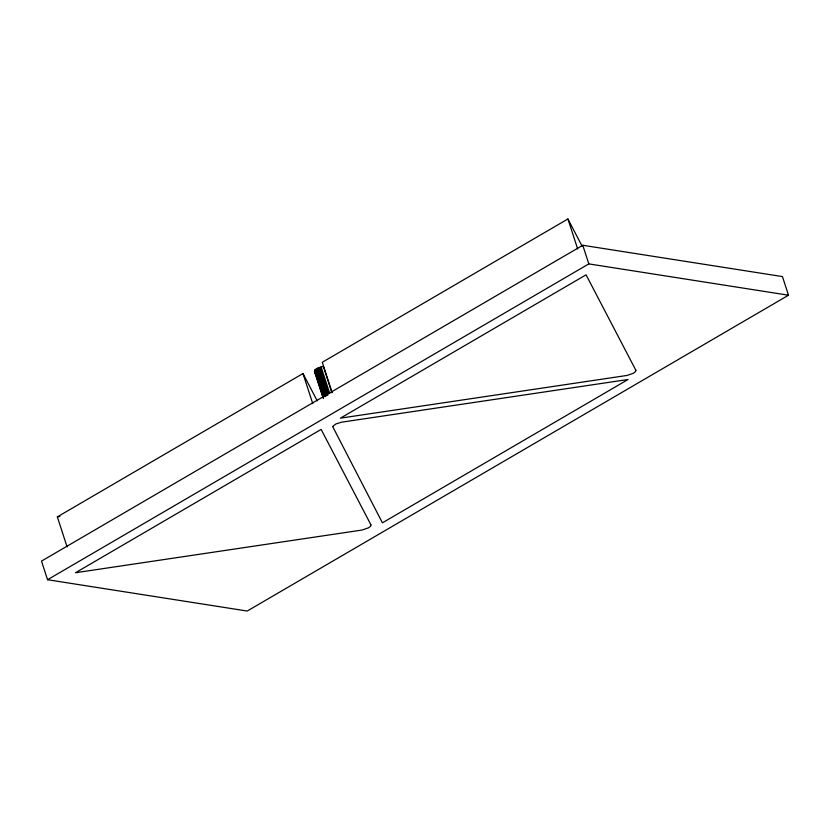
<?xml version="1.0" encoding="UTF-8"?>
<svg xmlns="http://www.w3.org/2000/svg" width="830" height="830" viewBox="0 0 830 830"><rect width="100%" height="100%" fill="white"/><g stroke="black" fill="none" stroke-linecap="round" stroke-linejoin="round"><path stroke-width="1.25" d="M323.057 397.944L314.466 371.508L314.809 370.18L316.801 368.593L323.337 366.341L331.917 392.766M67.106 546.908L57.343 516.883L302.981 373.552L317.216 400.828M582.141 246.24L567.917 218.964L322.279 362.295L332.031 392.331M582.774 245.275L41.5 561.101L47.549 579.724L247.226 611.036L788.5 295.21L782.451 276.587L582.774 245.275L588.823 263.899L788.5 295.21M47.549 579.724L588.823 263.899M57.343 516.883L59.905 516.499M314.466 371.508L315.659 373.78M567.917 218.964L577.67 249M321.075 366.829L329.666 393.264M319.924 367.192L328.514 393.617M318.803 367.617L327.788 395.246M317.755 368.084L326.73 395.713M316.801 368.593L325.775 396.221M315.981 369.122L324.955 396.75M315.307 369.661L323.887 396.086M314.809 370.18L323.389 396.605M314.497 370.668L323.472 398.296M302.981 373.552L312.744 403.588M332.643 426.527L382.423 522.827L628.061 379.497L341.483 422.2L335.901 423.954L332.643 426.527M370.937 524.861L370.605 526.199L368.603 527.776L362.077 530.038L75.499 572.741L321.137 429.411L370.937 524.861M635.873 370.284L635.531 371.612L633.539 373.199L627.003 375.451L340.425 418.154L586.063 274.823L635.873 370.284"/></g></svg>
